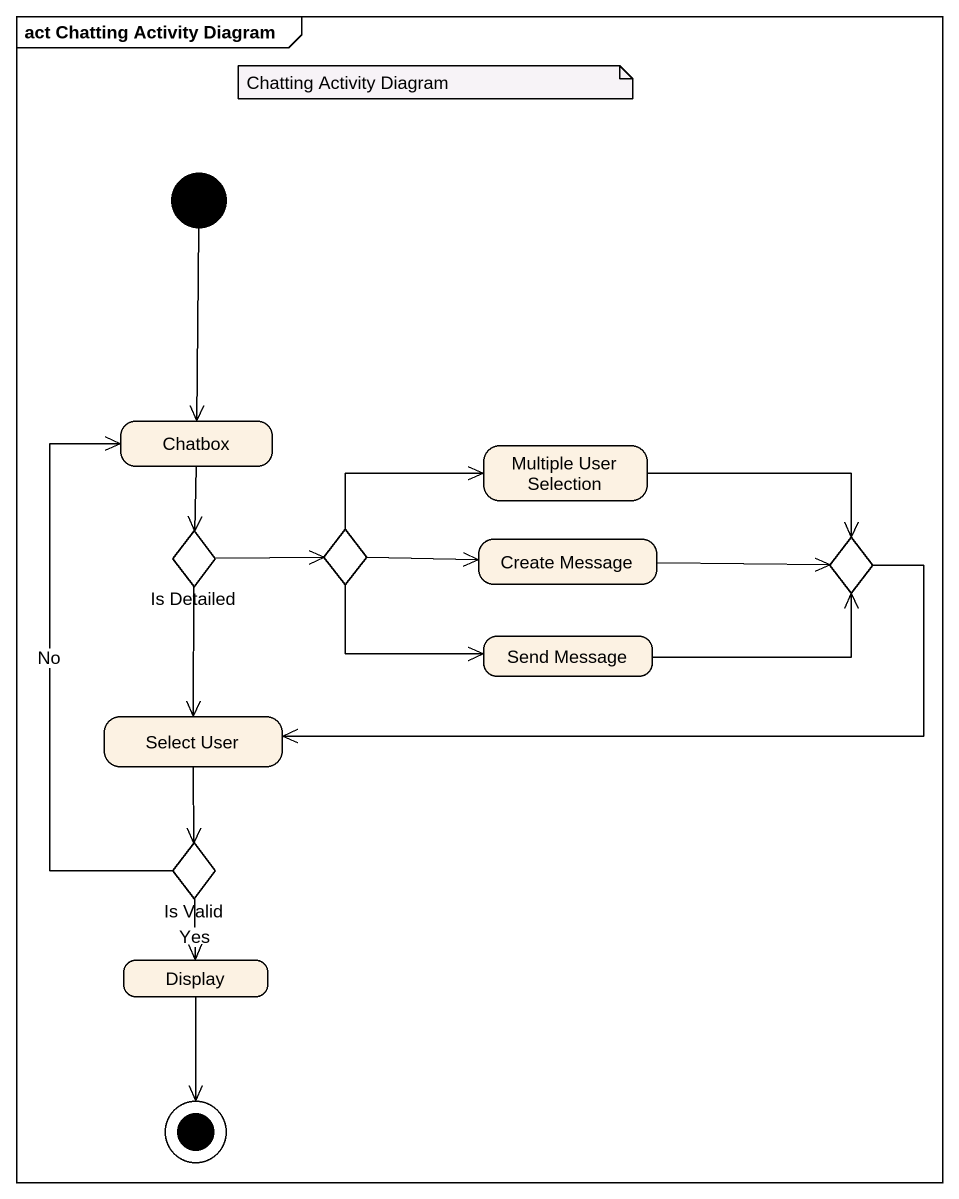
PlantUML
@startuml
mainframe act Chatting Activity Diagram
hide empty description
state Chatbox
state "Multiple User Selection" as Multiple_User_Selection
state "Is Detailed" as Is_Detailed <<choice>>
state choice1 <<choice>>
state "Create Message" as Create_Message
state choice2 <<choice>>
state "Send Message" as Send_Message
state "Select User" as Select_User
state "Is Valid" as Is_Valid <<choice>>
state Display
[*] --> Chatbox
Chatbox --> Is_Detailed
Multiple_User_Selection -right-> choice2
Is_Detailed -right-> choice1
Is_Detailed --> Select_User
choice1 -right-> Multiple_User_Selection
choice1 -right-> Create_Message
choice1 -right-> Send_Message
Create_Message -right-> choice2
choice2 -left-> Select_User
Send_Message -right-> choice2
Select_User --> Is_Valid
Is_Valid -up-> Chatbox : No
Is_Valid --> Display : Yes
Display --> [*]
note as N1
  Chatting Activity Diagram
end note
@enduml
